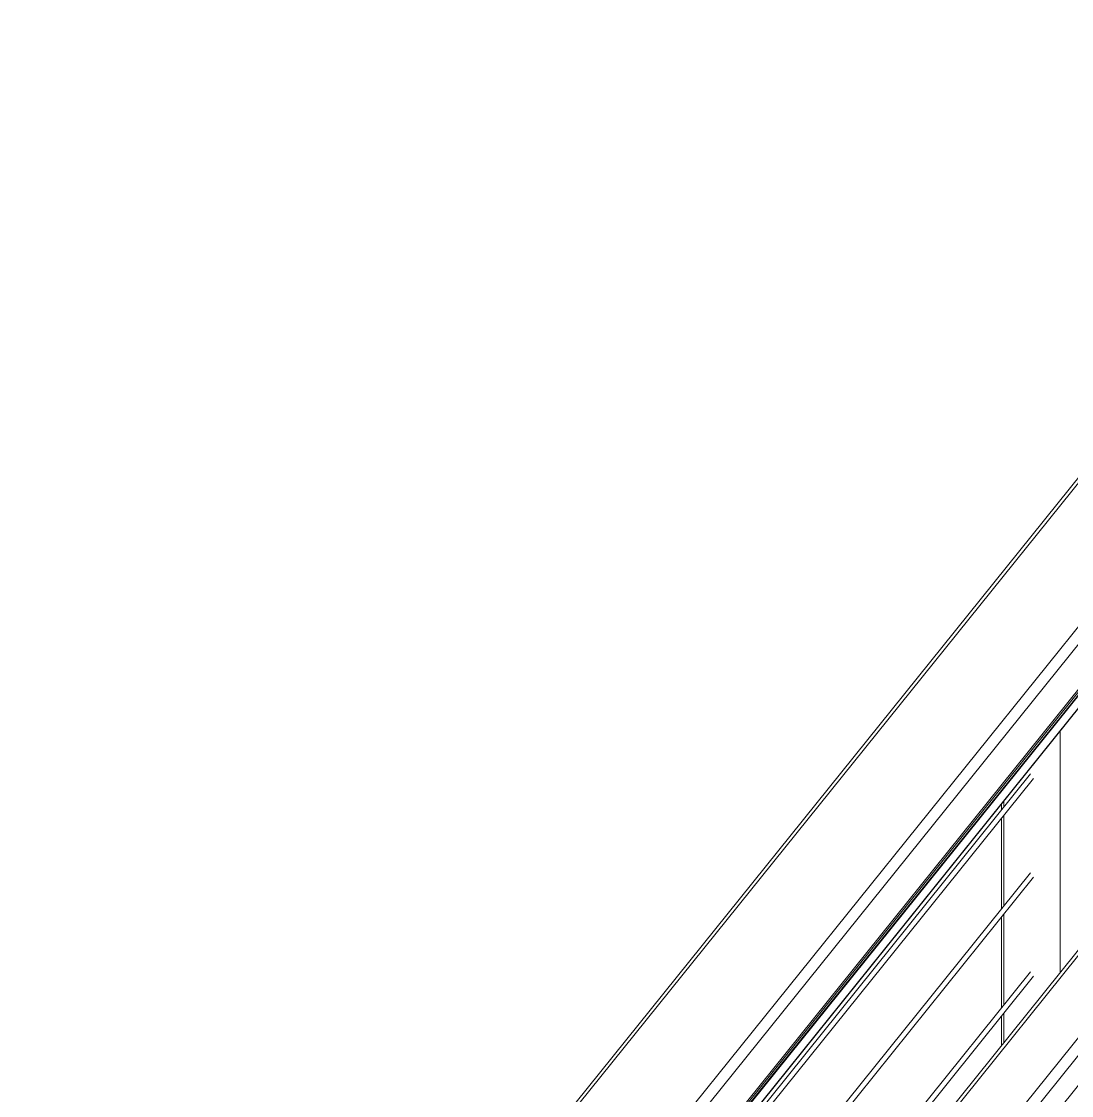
# Model space of a CAD drawing. Header units: inches. Extents: x 0.03 to 2.74, y 0.01 to 1.91.
# Drawn here: x 0.5987 to 0.7067, y 0.4852 to 0.5958 of the extents above; entities that cross this region are included whole.
import ezdxf

# ---------------------------------------------------------------- set-up
doc = ezdxf.new("R2010")
doc.units = ezdxf.units.IN
doc.header["$MEASUREMENT"] = 0

msp = doc.modelspace()

# ---------------------------------------------------------------- linework, layer by layer
at = {"linetype": 'Continuous', "lineweight": 15}
for p, q in [((0.79958094, 0.6635394), (0.59867136, 0.41360978)), ((0.79993022, 0.66343811), (0.59902063, 0.41350848)), ((0.80804988, 0.65875073), (0.60714029, 0.4088211)), ((0.80891985, 0.65800331), (0.60801026, 0.40807369)), ((0.81065978, 0.65552771), (0.60975018, 0.40559807)), ((0.60980949, 0.40541901), (0.81071908, 0.65534863)), ((0.81061628, 0.65490306), (0.6097067, 0.40497343)), ((0.81064528, 0.65486178), (0.60973568, 0.40493216)), ((0.81112376, 0.654181), (0.61021417, 0.40425138)), ((0.61022009, 0.40423346), (0.81112969, 0.65416309)), ((0.81098759, 0.62910568), (0.61515583, 0.38549284)), ((0.61545001, 0.38532301), (0.81133687, 0.62900439)), ((0.62008982, 0.3826445), (0.81597667, 0.62632588)), ((0.62095979, 0.38189709), (0.81684664, 0.62557848)), ((0.62211974, 0.38024669), (0.81800659, 0.62392807)), ((0.70550423, 0.49788539), (0.70550423, 0.52276603)), ((0.70245577, 0.51832997), (0.62222792, 0.41852728)), ((0.62222792, 0.41769598), (0.70275293, 0.51786833)), ((0.69946424, 0.51525233), (0.69946424, 0.51460852)), ((0.69970447, 0.51490737), (0.69970447, 0.51555118)), ((0.69970447, 0.5047274), (0.69970447, 0.51407607)), ((0.69946424, 0.51377723), (0.69946424, 0.50442856)), ((0.70245577, 0.50814999), (0.62222792, 0.4083473)), ((0.62222792, 0.40751601), (0.70275293, 0.50768836)), ((0.69946424, 0.50359726), (0.69946424, 0.49424858)), ((0.69970447, 0.49454743), (0.69970447, 0.5038961)), ((0.70245577, 0.49797002), (0.62222792, 0.39816733)), ((0.62222792, 0.39733604), (0.70275293, 0.49750838)), ((0.69946424, 0.49341728), (0.69946424, 0.49037169)), ((0.69970447, 0.49067054), (0.69970447, 0.49371613))]:
    msp.add_line(p, q, dxfattribs=at)

doc.saveas('drawing.dxf')
